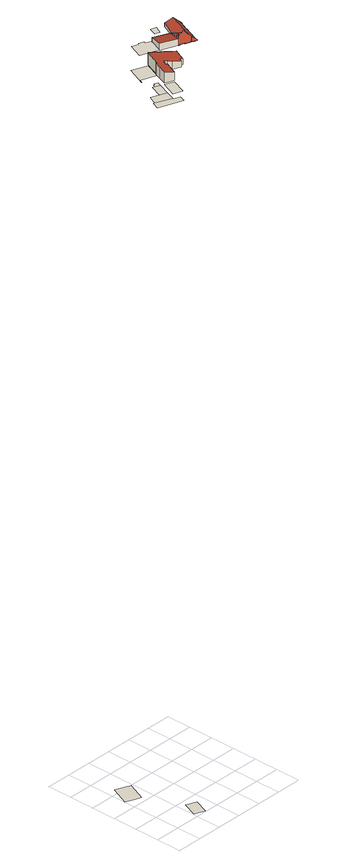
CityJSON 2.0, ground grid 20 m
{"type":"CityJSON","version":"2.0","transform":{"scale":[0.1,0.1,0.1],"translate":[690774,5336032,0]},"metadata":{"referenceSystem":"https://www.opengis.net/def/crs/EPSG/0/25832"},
"CityObjects":{
"building1":{"type":"Building","attributes":{"area_m2":118.25,"max_x":690795.81,"max_y":5336057,"min_x":690774.81,"min_y":5336044,"rf_extrusion_mode":"skip","rf_force_lod11":false,"rf_h_ground":572.81,"rf_h_pc_98p":0,"rf_h_roof_50p":0,"rf_h_roof_70p":0,"rf_h_roof_max":0,"rf_h_roof_min":0,"rf_is_glass_roof":false,"rf_nodata_frac":1,"rf_nodata_r":0,"rf_pc_select":"_HIGHEST_YET_INSUFFICIENT_COVERAGE","rf_pc_year":0,"rf_pointcloud_unusable":true,"rf_pt_density":0,"rf_roof_planes":0,"rf_roof_type":"no points","rf_success":true,"rf_t_run":0,"source_file":"690_5336.gml"},"geometry":[{"type":"MultiSurface","lod":"0","boundaries":[[[0,1,2,3,4,5,6]]]}]},
"building2":{"type":"Building","attributes":{"area_m2":101.1,"max_x":690793.38,"max_y":5336063.5,"min_x":690778.38,"min_y":5336051.5,"rf_extrusion_mode":"skip","rf_force_lod11":false,"rf_h_ground":572.81,"rf_h_pc_98p":0,"rf_h_roof_50p":0,"rf_h_roof_70p":0,"rf_h_roof_max":0,"rf_h_roof_min":0,"rf_is_glass_roof":false,"rf_nodata_frac":1,"rf_nodata_r":0,"rf_pc_select":"_HIGHEST_YET_INSUFFICIENT_COVERAGE","rf_pc_year":0,"rf_pointcloud_unusable":true,"rf_pt_density":0,"rf_roof_planes":0,"rf_roof_type":"no points","rf_success":true,"rf_t_run":0,"source_file":"690_5336.gml"},"geometry":[{"type":"MultiSurface","lod":"0","boundaries":[[[5,4,7,8,9]]]}]},
"building3":{"type":"Building","attributes":{"area_m2":212.73,"max_x":690792.81,"max_y":5336096.5,"min_x":690774.56,"min_y":5336076.5,"rf_extrusion_mode":"skip","rf_force_lod11":false,"rf_h_pc_98p":0,"rf_is_glass_roof":false,"rf_nodata_frac":1,"rf_nodata_r":0,"rf_pc_select":"_HIGHEST_YET_INSUFFICIENT_COVERAGE","rf_pc_year":0,"rf_pointcloud_unusable":false,"rf_pt_density":0,"rf_roof_type":"unknown","rf_success":true,"rf_t_run":0,"source_file":"690_5336.gml"},"geometry":[{"type":"MultiSurface","lod":"0","boundaries":[[[10,11,12,13,14,15,16,17]]]}]},
"building4":{"type":"Building","attributes":{"area_m2":65.28,"max_x":690797.19,"max_y":5336071,"min_x":690787.69,"min_y":5336059,"rf_extrusion_mode":"skip","rf_force_lod11":false,"rf_h_ground":572.81,"rf_h_pc_98p":0,"rf_h_roof_50p":0,"rf_h_roof_70p":0,"rf_h_roof_max":0,"rf_h_roof_min":0,"rf_is_glass_roof":false,"rf_nodata_frac":1,"rf_nodata_r":0,"rf_pc_select":"_HIGHEST_YET_INSUFFICIENT_COVERAGE","rf_pc_year":0,"rf_pointcloud_unusable":true,"rf_pt_density":0,"rf_roof_planes":0,"rf_roof_type":"no points","rf_success":true,"rf_t_run":0,"source_file":"690_5336.gml"},"geometry":[{"type":"MultiSurface","lod":"0","boundaries":[[[18,7,19,20]]]}]},
"building5":{"type":"Building","attributes":{"area_m2":98.35,"max_x":690802.12,"max_y":5336063,"min_x":690790.44,"min_y":5336048.5,"rf_extrusion_mode":"skip","rf_force_lod11":false,"rf_h_ground":576.91,"rf_h_pc_98p":0,"rf_h_roof_50p":0,"rf_h_roof_70p":0,"rf_h_roof_max":0,"rf_h_roof_min":0,"rf_is_glass_roof":false,"rf_nodata_frac":0.977,"rf_nodata_r":0,"rf_pc_select":"_HIGHEST_YET_INSUFFICIENT_COVERAGE","rf_pc_year":2026,"rf_pointcloud_unusable":true,"rf_pt_density":4.44,"rf_roof_planes":0,"rf_roof_type":"no points","rf_success":true,"rf_t_run":0,"source_file":"690_5336.gml"},"geometry":[{"type":"MultiSurface","lod":"0","boundaries":[[[21,22,23,24]]]}]},
"building6":{"type":"Building","attributes":{"area_m2":113.41,"max_x":690807.62,"max_y":5336048,"min_x":690794.75,"min_y":5336033,"rf_extrusion_mode":"skip","rf_force_lod11":false,"rf_h_pc_98p":0,"rf_is_glass_roof":false,"rf_nodata_frac":1,"rf_nodata_r":0,"rf_pc_select":"_HIGHEST_YET_INSUFFICIENT_COVERAGE","rf_pc_year":0,"rf_pointcloud_unusable":false,"rf_pt_density":0,"rf_roof_type":"unknown","rf_success":true,"rf_t_run":0,"source_file":"690_5336.gml"},"geometry":[{"type":"MultiSurface","lod":"0","boundaries":[[[25,26,27,28]]]}]},
"building7":{"type":"Building","attributes":{"area_m2":12.14,"max_x":690798.31,"max_y":5336073,"min_x":690793.38,"min_y":5336069,"rf_extrusion_mode":"skip","rf_force_lod11":false,"rf_h_ground":572.81,"rf_h_pc_98p":0,"rf_h_roof_50p":0,"rf_h_roof_70p":0,"rf_h_roof_max":0,"rf_h_roof_min":0,"rf_is_glass_roof":false,"rf_nodata_frac":1,"rf_nodata_r":0,"rf_pc_select":"_HIGHEST_YET_INSUFFICIENT_COVERAGE","rf_pc_year":0,"rf_pointcloud_unusable":true,"rf_pt_density":0,"rf_roof_planes":0,"rf_roof_type":"no points","rf_success":true,"rf_t_run":0,"source_file":"690_5336.gml"},"geometry":[{"type":"MultiSurface","lod":"0","boundaries":[[[29,19,30,31,32,33]]]}]},
"building8":{"type":"Building","attributes":{"area_m2":177.84,"max_x":690805,"max_y":5336092,"min_x":690786.44,"min_y":5336074.5,"rf_extrusion_mode":"skip","rf_force_lod11":false,"rf_h_ground":576.93,"rf_h_pc_98p":0,"rf_h_roof_50p":0,"rf_h_roof_70p":0,"rf_h_roof_max":0,"rf_h_roof_min":0,"rf_is_glass_roof":false,"rf_nodata_frac":0.986,"rf_nodata_r":0,"rf_pc_select":"_HIGHEST_YET_INSUFFICIENT_COVERAGE","rf_pc_year":2026,"rf_pointcloud_unusable":true,"rf_pt_density":4,"rf_roof_planes":0,"rf_roof_type":"no points","rf_success":true,"rf_t_run":0,"source_file":"690_5336.gml"},"geometry":[{"type":"MultiSurface","lod":"0","boundaries":[[[34,35,36,37,38,39,40,41]]]}]},
"building9":{"type":"Building","attributes":{"area_m2":359.8,"max_x":690824.88,"max_y":5336087.5,"min_x":690795,"min_y":5336060.5,"rf_extrusion_mode":"standard","rf_force_lod11":false,"rf_h_ground":578.11,"rf_h_pc_98p":0,"rf_h_roof_50p":582.73,"rf_h_roof_70p":582.75,"rf_h_roof_max":582.75,"rf_h_roof_min":582.63,"rf_is_glass_roof":false,"rf_nodata_frac":0.935,"rf_nodata_r":0,"rf_pc_select":"_HIGHEST_YET_INSUFFICIENT_COVERAGE","rf_pc_year":2026,"rf_pointcloud_unusable":false,"rf_pt_density":6.49,"rf_ridgelines":0,"rf_rmse_lod22":1.28,"rf_roof_planes":1,"rf_roof_type":"slanted","rf_success":true,"rf_t_run":2,"rf_volume_lod22":2631.26,"source_file":"690_5336.gml"},"children":["building9-1"]},
"building9-1":{"type":"BuildingPart","parents":["building9"],"geometry":[{"type":"Solid","lod":"2.2","boundaries":[[[[42,43,44,45,46,47,48,49,50,51,52,53,54,55,56,57,58,59,60,61,62,63,64,65,66]],[[67,50,49,68]],[[69,51,50,67]],[[70,58,57,71]],[[72,59,58,70]],[[73,55,54,74]],[[75,56,55,73]],[[71,57,56,75]],[[76,53,52,77]],[[77,52,51,69]],[[78,43,42,79]],[[74,54,53,76]],[[80,46,45,81]],[[79,42,66,82]],[[68,49,48,83]],[[84,47,46,80]],[[83,48,47,84]],[[81,45,44,85]],[[85,44,43,78]],[[82,66,65,86]],[[86,65,64,87]],[[87,64,63,88]],[[88,63,62,89]],[[90,60,59,72]],[[91,61,60,90]],[[89,62,61,91]],[[89,91,90,72,70,71,75,73,74,76,77,69,67,68,83,84,80,81,85,78,79,82,86,87,88]]]],"semantics":{"surfaces":[{"type":"GroundSurface"},{"type":"WallSurface","on_footprint_edge":true},{"type":"RoofSurface","rf_azimuth":125.27,"rf_h_roof_50p":585.67,"rf_h_roof_70p":586.34,"rf_h_roof_max":587.93,"rf_h_roof_min":582.5,"rf_slope":13.12}],"values":[[0,1,1,1,1,1,1,1,1,1,1,1,1,1,1,1,1,1,1,1,1,1,1,1,1,1,2]]}}]},
"building10":{"type":"Building","attributes":{"area_m2":195.93,"max_x":690828.19,"max_y":5336111,"min_x":690809.56,"min_y":5336094,"rf_extrusion_mode":"skip","rf_force_lod11":false,"rf_h_ground":578.21,"rf_h_pc_98p":0,"rf_h_roof_50p":0,"rf_h_roof_70p":0,"rf_h_roof_max":0,"rf_h_roof_min":0,"rf_is_glass_roof":false,"rf_nodata_frac":0.973,"rf_nodata_r":0,"rf_pc_select":"_HIGHEST_YET_INSUFFICIENT_COVERAGE","rf_pc_year":2026,"rf_pointcloud_unusable":true,"rf_pt_density":4,"rf_roof_planes":0,"rf_roof_type":"no points","rf_success":true,"rf_t_run":0,"source_file":"690_5336.gml"},"geometry":[{"type":"MultiSurface","lod":"0","boundaries":[[[92,93,94,95,96,97,98,99]]]}]},
"building11":{"type":"Building","attributes":{"area_m2":160.98,"max_x":690840.81,"max_y":5336104.5,"min_x":690823.75,"min_y":5336088.5,"rf_extrusion_mode":"standard","rf_force_lod11":false,"rf_h_ground":577.93,"rf_h_pc_98p":0,"rf_h_roof_50p":581.63,"rf_h_roof_70p":581.73,"rf_h_roof_max":581.81,"rf_h_roof_min":581.21,"rf_is_glass_roof":false,"rf_nodata_frac":0.896,"rf_nodata_r":0,"rf_pc_select":"_HIGHEST_YET_INSUFFICIENT_COVERAGE","rf_pc_year":2026,"rf_pointcloud_unusable":false,"rf_pt_density":19.58,"rf_ridgelines":0,"rf_rmse_lod22":2.55,"rf_roof_planes":2,"rf_roof_type":"slanted","rf_success":true,"rf_t_run":2,"rf_volume_lod22":719.46,"source_file":"690_5336.gml"},"children":["building11-1"]},
"building11-1":{"type":"BuildingPart","parents":["building11"],"geometry":[{"type":"Solid","lod":"2.2","boundaries":[[[[100,101,102,103]],[[104,101,100,105]],[[105,100,103,106]],[[107,102,101,104]],[[106,103,102,107]],[[106,107,104,105]]]],"semantics":{"surfaces":[{"type":"GroundSurface"},{"type":"WallSurface","on_footprint_edge":true},{"type":"RoofSurface","rf_azimuth":26.67,"rf_h_roof_50p":582.37,"rf_h_roof_70p":582.77,"rf_h_roof_max":583.48,"rf_h_roof_min":581.23,"rf_slope":9.99}],"values":[[0,1,1,1,1,2]]}}]},
"building12":{"type":"Building","attributes":{"area_m2":28.83,"max_x":690843.75,"max_y":5336116,"min_x":690836.75,"min_y":5336109,"rf_extrusion_mode":"skip","rf_force_lod11":false,"rf_h_ground":577.95,"rf_h_pc_98p":0,"rf_h_roof_50p":0,"rf_h_roof_70p":0,"rf_h_roof_max":0,"rf_h_roof_min":0,"rf_is_glass_roof":false,"rf_nodata_frac":0.939,"rf_nodata_r":0,"rf_pc_select":"_HIGHEST_YET_INSUFFICIENT_COVERAGE","rf_pc_year":2026,"rf_pointcloud_unusable":true,"rf_pt_density":4,"rf_roof_planes":0,"rf_roof_type":"no points","rf_success":true,"rf_t_run":0,"source_file":"690_5336.gml"},"geometry":[{"type":"MultiSurface","lod":"0","boundaries":[[[108,109,110,111,112,113]]]}]},
"building13":{"type":"Building","attributes":{"area_m2":337.88,"max_x":690859.69,"max_y":5336112,"min_x":690836.62,"min_y":5336083,"rf_extrusion_mode":"standard","rf_force_lod11":false,"rf_h_ground":577.93,"rf_h_pc_98p":0,"rf_h_roof_50p":581.63,"rf_h_roof_70p":582.39,"rf_h_roof_max":583.55,"rf_h_roof_min":578.23,"rf_h_roof_ridge":583.63,"rf_is_glass_roof":false,"rf_nodata_frac":0.0037,"rf_nodata_r":0,"rf_pc_select":"PREFERRED_AND_LATEST","rf_pc_year":2026,"rf_pointcloud_unusable":false,"rf_pt_density":1440.37,"rf_ridgelines":11,"rf_rmse_lod22":0.701,"rf_roof_planes":44,"rf_roof_type":"slanted","rf_success":true,"rf_t_run":248,"rf_volume_lod22":1130.77,"source_file":"690_5336.gml"},"children":["building13-1"]},
"building13-1":{"type":"BuildingPart","parents":["building13"],"geometry":[{"type":"MultiSurface","lod":"2.2","boundaries":[[[114,115,116,117,118,119,120,121,122,123,124,125,126,127,128,129,130,131,103,132,133,134,135,136,137,138,139,140,141]],[[142,143,144,145]],[[146,136,147]],[[136,146,148,137]],[[135,134,149]],[[149,134,133,150]],[[151,152,153,154]],[[154,153,155,156]],[[157,124,123,158]],[[158,123,122,159]],[[156,155,132,103,160]],[[160,103,131,161]],[[162,128,127,163]],[[163,127,126,164]],[[164,126,125,165]],[[165,125,124,157]],[[166,167,118,117]],[[118,167,168]],[[115,169,170]],[[171,120,119]],[[172,121,120,171]],[[159,122,121,172,173]],[[174,175,176]],[[177,178,179,176]],[[180,140,139,181]],[[181,139,138,182]],[[137,148,183]],[[182,138,183]],[[173,172,184,185]],[[186,187,188]],[[189,152,151]],[[185,190,191]],[[192,193,129,128,162]],[[145,144,194,195]],[[143,142,196]],[[193,192,196]],[[161,131,130,197,198]],[[198,197,199]],[[200,201,199]],[[167,166,202]],[[203,204,187,186]],[[150,133,132,155]],[[197,130,129,193]],[[190,185,184,205]],[[206,141,140,180]],[[175,207,189]],[[178,177,208]],[[209,210,207,175,174]],[[204,211,210,209]],[[211,204,203,212]],[[213,214,215,216]],[[195,194,214,213]],[[217,218,179,178]],[[219,216,215,218,217]],[[216,219,220]],[[201,200,220]],[[221,114,141,206]],[[169,115,114,221]],[[197,193,196,142,145,200,199]],[[205,184,172,171,119,168,167,202]],[[208,177,176,175,189,151,154,156,160,161]],[[218,215,214,194,144,143,196,192,162,163,164,165,157,158,159,173,185,191,188,187,204,209,174,176,179]],[[211,212,149,150,155,153,152,189,207,210]],[[216,220,200,145,195,213]],[[201,220,219,217,178,208,161,198,199]],[[169,221,206,180,181,182,183,148,146,147,135,149,212,203,186,188,191,190,205,202,166,117,116,170]]],"semantics":{"surfaces":[{"type":"GroundSurface"},{"type":"WallSurface","on_footprint_edge":false},{"type":"WallSurface","on_footprint_edge":true},{"type":"RoofSurface","rf_azimuth":280.12,"rf_h_roof_50p":581.96,"rf_h_roof_70p":582.98,"rf_h_roof_max":583.86,"rf_h_roof_min":580.69,"rf_slope":65.4},{"type":"RoofSurface","rf_azimuth":200.84,"rf_h_roof_50p":579.04,"rf_h_roof_70p":579.35,"rf_h_roof_max":580.86,"rf_h_roof_min":578.17,"rf_slope":38.06},{"type":"RoofSurface","rf_azimuth":34.57,"rf_h_roof_50p":582.3,"rf_h_roof_70p":582.73,"rf_h_roof_max":583.76,"rf_h_roof_min":580.81,"rf_slope":25.85},{"type":"RoofSurface","rf_azimuth":202.2,"rf_h_roof_50p":580.48,"rf_h_roof_70p":581.38,"rf_h_roof_max":583.92,"rf_h_roof_min":578.24,"rf_slope":38.63},{"type":"RoofSurface","rf_azimuth":291.22,"rf_h_roof_50p":581.99,"rf_h_roof_70p":582.61,"rf_h_roof_max":583.94,"rf_h_roof_min":580.1,"rf_slope":25.08},{"type":"RoofSurface","rf_azimuth":179.49,"rf_h_roof_50p":583.01,"rf_h_roof_70p":583.01,"rf_h_roof_max":583.86,"rf_h_roof_min":582.15,"rf_slope":59.5},{"type":"RoofSurface","rf_azimuth":218.56,"rf_h_roof_50p":583.47,"rf_h_roof_70p":583.57,"rf_h_roof_max":583.85,"rf_h_roof_min":582.98,"rf_slope":22.72},{"type":"RoofSurface","rf_azimuth":111.4,"rf_h_roof_50p":580.83,"rf_h_roof_70p":581.95,"rf_h_roof_max":583.94,"rf_h_roof_min":577.61,"rf_slope":42.13}],"values":[0,1,2,2,2,2,1,1,2,2,2,2,2,2,2,2,2,2,2,2,2,2,1,1,2,2,2,2,1,1,1,1,2,1,1,1,2,1,1,1,1,2,2,1,2,1,1,1,1,1,1,1,1,1,1,1,2,2,3,4,5,6,7,8,9,10]}}]}
},
"vertices":[
[8,194,5728],[199,121,5728],[218,171,5728],[164,193,5728],[165,195,5728],[44,246,5728],[31,252,5728],
[194,270,5728],[72,315,5728],[55,275,5728],
[6,489,0],[78,462,0],[124,445,0],[143,489,0],[188,600,0],[183,602,0],[163,610,0],[71,645,0],
[137,291,5728],[232,371,5728],[175,392,5728],
[235,164,5769],[281,285,5769],[210,312,5769],[164,193,5769],
[291,9,0],[336,129,0],[254,161,0],[208,41,0],
[194,385,5728],[243,402,5728],[215,412,5728],[211,401,5728],[201,404,5728],
[259,427,5769],[310,553,5769],[188,600,5769],[143,489,5769],[124,445,5769],[126,444,5769],[139,474,5769],[165,464,5769],
[315,413,5781],[306,389,5781],[316,385,5781],[318,381,5781],[281,285,5781],[210,313,5781],[236,382,5781],[253,429,5781],[259,427,5781],[310,553,5781],[352,537,5781],[352,536,5781],[395,519,5781],[396,520,5781],[401,517,5781],[423,508,5781],[509,475,5781],[471,379,5781],[449,387,5781],[440,366,5781],[376,392,5781],[344,405,5781],[347,411,5781],[330,418,5781],[327,423,5781],[259,427,5872],[253,429,5873],[310,553,5879],[509,475,5831],[423,508,5851],[471,379,5825],[396,520,5858],[395,519,5858],[401,517,5857],[352,536,5869],[352,537,5869],[306,389,5858],[315,413,5859],[281,285,5848],[318,381,5854],[327,423,5858],[236,382,5870],[210,313,5866],[316,385,5855],[330,418,5857],[347,411,5853],[344,405,5852],[376,392,5845],[449,387,5830],[440,366,5829],
[542,732,5782],[494,750,5782],[501,766,5782],[461,782,5782],[457,770,5782],[403,791,5782],[355,673,5782],[497,618,5782],
[627,567,5779],[497,618,5779],[539,726,5779],[668,676,5779],[497,618,5835],[627,567,5833],[668,676,5813],[539,726,5815],
[666,769,5780],[698,828,5780],[651,841,5780],[628,785,5780],[627,783,5780],[658,772,5780],
[801,615,5779],[766,527,5779],[770,525,5779],[764,512,5779],[763,512,5779],[742,519,5779],[742,521,5779],[722,530,5779],[714,534,5779],[713,531,5779],[674,546,5779],[675,549,5779],[639,563,5779],[637,560,5779],[626,565,5779],[638,595,5779],[644,612,5779],[650,627,5779],[685,669,5779],[743,799,5779],[800,771,5779],[855,745,5779],[857,744,5779],[855,739,5779],[847,742,5779],[814,659,5779],[816,658,5779],[799,615,5779],[644,596,5813],[644,596,5809],[646,592,5806],[646,592,5818],[857,744,5777],[855,744,5779],[855,739,5777],[800,771,5835],[743,799,5805],[700,636,5818],[700,636,5814],[696,661,5808],[696,661,5810],[685,669,5802],[685,669,5809],[674,546,5781],[713,531,5782],[714,534,5784],[668,676,5811],[650,627,5836],[626,565,5780],[637,560,5780],[639,563,5783],[675,549,5784],[763,512,5781],[763,512,5780],[745,518,5779],[766,527,5782],[769,526,5779],[742,521,5781],[722,530,5782],[722,530,5784],[713,605,5836],[713,605,5827],[700,603,5831],[679,601,5838],[679,601,5835],[679,601,5823],[816,658,5784],[814,659,5786],[847,742,5786],[853,740,5779],[744,548,5801],[744,548,5804],[734,572,5825],[734,572,5818],[740,571,5819],[712,618,5822],[744,548,5809],[743,562,5813],[638,595,5806],[638,595,5799],[647,588,5804],[647,588,5811],[642,595,5808],[644,612,5807],[644,612,5829],[653,604,5829],[656,603,5835],[656,603,5829],[763,513,5781],[726,600,5840],[726,600,5837],[752,543,5800],[799,615,5784],[713,605,5825],[681,604,5836],[725,606,5840],[725,606,5830],[726,600,5831],[735,604,5835],[651,588,5811],[651,588,5805],[664,596,5815],[664,596,5824],[671,601,5833],[671,601,5821],[664,596,5829],[660,599,5829],[801,615,5782]
]}
